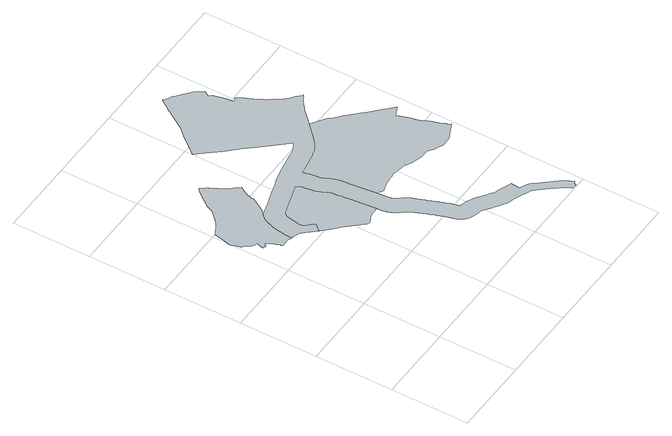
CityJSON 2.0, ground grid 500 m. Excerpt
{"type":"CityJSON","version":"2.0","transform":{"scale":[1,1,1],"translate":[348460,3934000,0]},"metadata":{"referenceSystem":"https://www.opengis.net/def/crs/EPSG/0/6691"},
"CityObjects":{
"object1":{"type":"GenericCityObject","attributes":{"function":"1","validFromType":"3","custodian":"神奈川県","notificationNumber":"神奈川県告示第446号","prefecture":"14","city":"14150","floorAreaRate":0.8},"geometry":[{"type":"MultiSurface","lod":"1","boundaries":[[[0,1,2,3,4,5,6,7,8,9,10,11,12,13,14,15,16,17,18,19,20,21,22,23,24,25,26,27,28,29,30,31,32,33,34,35,36,37,38,39,40,41,42,43,44,45,46,47,48,49,50,51,52,53,54,55,56,57,58,59,60,61,62,63,64,65,66,67,68,69,70,71,72,73,74,75,76,77,78,79,80,81,82,83,84,85,86,87,88,89,90,91,92,93,94,95,96,97,98,99,100,101,102,103,104,105,106,107,108,109,110,111,112,113,114,115,116,117]]]}]},
"object2":{"type":"GenericCityObject","attributes":{"function":"3","validFromType":"3","custodian":"神奈川県","notificationNumber":"神奈川県告示第446号","prefecture":"14","city":"14150","floorAreaRate":1.5},"geometry":[{"type":"MultiSurface","lod":"1","boundaries":[[[118,119,120,121,122,123,124,125,126,127,128,129,130,131,132,133,134,135,136,137,138,139,140,141,142,143,144,145,146,147,148,149,150,151,152,153,154,155,156,157,158,159,160,161,162,163,164,165,166,167,168,169,170,171,172,173,174,175,176,177,178,179,180,181,182,183,184,185,186,187,188,189,190,191,192,193,194,195,196,197,198,199,200,201,202,203,204,205,206,207,208]]]}]},
"object3":{"type":"GenericCityObject","attributes":{"function":"5","validFromType":"3","custodian":"神奈川県","notificationNumber":"神奈川県告示第11号","prefecture":"14","city":"14150","floorAreaRate":2},"geometry":[{"type":"MultiSurface","lod":"1","boundaries":[[[209,210,211,212,213,214,215,216,217,218,219,220,221,222,223,224,225,226,227,228,229,230,231,232,233,234,235,236,237,238,239,240,241,242,243,244,245,246,247,248,249,250,251,252,253,254,56,55,54,53,52,51,50,49,48,47,46,45,44,43,42,41,40,255,256,257,258,259,260,261,194,193,192,191,190,189,188,187,186,185,184,183,182,181,180,179,178,177,176,175,174,173,172,171,170,169,168,167,166,165,164,163,162,161,160,159,158,157,156,155,154,153,152,151,150,149,148,147,146,145,144,143,142,141,140,139,138,137,136,135,134,133,132,131,130,129,128,127,262,263,264,265,266,267,268,269,270,271,272,273,274,275,276,277,278,279,280,281,282,283,284,285,286,287,288,289,290,291,292,293,294,295,296,297,298,299,300,301,302,303,304,305,306,307,308,309,310,311,312,313,314,315,316,317,318,319,320,321,322,323,324,325,326,327,328,329,330,331,332,333,334,335,336,337,338,339,340,341,342,343,344,345,346,347,348,349,350,351,352,353,354,355,356,357,358,359,360,361,362,363,364,365,366,367,368,369,370,371,372,373,374,375,376,377,378,379,380,381,382,383,384,385,386,387,388,389,390,391,392,393,394,395,396,397,398,399,400,401,402,403,404,405,406,407,408,409,410,411,412,413,414,415,416,417,418,419,420,421,422,423,424,425,426,427,428,429,430,431,432,433,434,435,436,437,438,439,440,441,442,443,444,445,446,447,448,449,450,451,452,453,454,455,456,457,458,459,460,461,462,463,464,465,466,467,468,469,470,471,472,473,474,475,476,477,478,479,480,481,482,483,484,485,486,487,488,489,490,491,492,493,494,495,496,497,498,499,500,501,502,503,504,505,506,507,508,509,510,511,512,513,514,515,516,517,518,519,520,521,522,523,524,525,526,527,528,529,530,531,532]]]}]},
"object4":{"type":"GenericCityObject","attributes":{"function":"3","validFromType":"3","custodian":"神奈川県","notificationNumber":"神奈川県告示第446号","prefecture":"14","city":"14150","floorAreaRate":1.5},"geometry":[{"type":"MultiSurface","lod":"1","boundaries":[[[533,534,535,536,537,538,539,540,541,542,543,544,545,546,547,548,549,550,551,552,553,554,555,556,557,558,559,470,469,468,467,466,465,464,463,462,461,460,459,458,457,456,455,454,453,452,451,450,449,448,447,446,445,444,443,442,441,440,439,438,437,436,435,434,433,432,431,430,429,428,427,426,425,424,423,422,421,420,419,418,417,416,415,414,413,412,560,561,562,563,564,565,566,567,568,569,570,571,572,573,574,575,576,577,578,579,580,581,582,583,584,585,586,587,588,589,590,591,592,593,594,595,596,597,598,599,600,601,602,603,604,605,606,607]]]}]}
},
"vertices":[
[10,1362,0],[15,1342,0],[19,1330,0],[22,1325,0],[24,1322,0],[28,1319,0],[33,1316,0],[38,1312,0],[42,1307,0],[46,1303,0],[50,1298,0],[56,1286,0],[59,1280,0],[60,1279,0],[69,1273,0],[75,1270,0],[94,1265,0],[89,1254,0],[80,1236,0],[82,1217,0],[94,1216,0],[97,1211,0],[111,1232,0],[113,1234,0],[115,1228,0],[128,1212,0],[135,1199,0],[143,1168,0],[151,1147,0],[152,1144,0],[154,1140,0],[156,1137,0],[158,1135,0],[161,1134,0],[164,1133,0],[170,1132,0],[203,1133,0],[208,1133,0],[213,1132,0],[228,1125,0],[232,1124,0],[232,1139,0],[232,1146,0],[233,1160,0],[234,1165,0],[238,1187,0],[244,1229,0],[250,1259,0],[252,1268,0],[257,1280,0],[259,1287,0],[265,1304,0],[267,1310,0],[272,1319,0],[278,1329,0],[286,1341,0],[303,1360,0],[308,1365,0],[312,1368,0],[324,1377,0],[348,1412,0],[383,1469,0],[384,1471,0],[384,1476,0],[384,1490,0],[386,1499,0],[391,1514,0],[396,1529,0],[399,1534,0],[410,1552,0],[425,1579,0],[419,1586,0],[409,1597,0],[400,1609,0],[388,1623,0],[380,1633,0],[377,1637,0],[372,1645,0],[369,1648,0],[359,1665,0],[355,1671,0],[353,1674,0],[346,1687,0],[340,1699,0],[339,1701,0],[334,1713,0],[323,1733,0],[318,1740,0],[298,1766,0],[290,1776,0],[273,1760,0],[224,1696,0],[204,1670,0],[197,1662,0],[190,1650,0],[187,1637,0],[180,1623,0],[172,1612,0],[157,1594,0],[137,1575,0],[120,1559,0],[109,1549,0],[76,1526,0],[74,1525,0],[49,1513,0],[39,1507,0],[31,1503,0],[27,1502,0],[25,1501,0],[26,1493,0],[11,1431,0],[7,1414,0],[3,1395,0],[3,1392,0],[3,1387,0],[3,1382,0],[4,1377,0],[7,1368,0],
[578,826,0],[592,833,0],[607,841,0],[616,844,0],[628,847,0],[645,848,0],[657,849,0],[663,848,0],[677,850,0],[686,850,0],[683,880,0],[677,939,0],[675,954,0],[674,967,0],[667,1029,0],[667,1036,0],[664,1058,0],[663,1073,0],[662,1081,0],[660,1098,0],[658,1115,0],[658,1119,0],[657,1123,0],[656,1129,0],[654,1133,0],[653,1138,0],[651,1144,0],[648,1152,0],[643,1161,0],[643,1163,0],[638,1172,0],[635,1177,0],[632,1185,0],[627,1195,0],[625,1201,0],[624,1205,0],[621,1212,0],[620,1220,0],[617,1231,0],[616,1238,0],[615,1243,0],[614,1257,0],[611,1282,0],[611,1287,0],[610,1290,0],[609,1294,0],[608,1298,0],[607,1300,0],[603,1306,0],[591,1327,0],[527,1307,0],[481,1293,0],[417,1272,0],[400,1267,0],[392,1264,0],[386,1262,0],[385,1261,0],[381,1259,0],[378,1256,0],[377,1255,0],[370,1246,0],[368,1243,0],[361,1221,0],[356,1192,0],[352,1169,0],[349,1154,0],[349,1145,0],[349,1137,0],[353,1125,0],[359,1117,0],[370,1104,0],[401,1067,0],[393,1059,0],[385,1052,0],[378,1045,0],[372,1036,0],[365,1024,0],[400,986,0],[415,970,0],[450,943,0],[472,919,0],[475,914,0],[494,896,0],[505,885,0],[519,868,0],[528,857,0],[533,854,0],[555,829,0],[556,829,0],[561,825,0],[571,823,0],
[963,2168,0],[931,2215,0],[904,2239,0],[882,2259,0],[854,2280,0],[831,2298,0],[819,2305,0],[806,2311,0],[797,2317,0],[783,2327,0],[778,2322,0],[751,2280,0],[735,2256,0],[710,2218,0],[676,2164,0],[645,2119,0],[628,2100,0],[592,2061,0],[580,2046,0],[559,2021,0],[527,1982,0],[502,1952,0],[553,1895,0],[616,1823,0],[695,1737,0],[740,1686,0],[855,1556,0],[883,1528,0],[877,1522,0],[872,1518,0],[859,1509,0],[844,1502,0],[828,1496,0],[815,1493,0],[785,1488,0],[770,1485,0],[744,1481,0],[689,1472,0],[660,1466,0],[618,1455,0],[573,1443,0],[542,1433,0],[478,1413,0],[454,1405,0],[396,1387,0],[358,1375,0],[247,1121,0],[266,1115,0],[277,1111,0],[284,1109,0],[293,1108,0],[302,1093,0],[312,1080,0],[689,819,0],[691,810,0],[692,805,0],[693,797,0],[695,789,0],[697,781,0],[699,776,0],[704,766,0],[706,761,0],[708,758,0],[708,757,0],[714,747,0],[716,745,0],[719,740,0],[721,738,0],[728,729,0],[734,720,0],[741,712,0],[743,709,0],[756,692,0],[758,689,0],[761,684,0],[764,678,0],[775,654,0],[783,635,0],[785,629,0],[789,619,0],[792,610,0],[798,597,0],[802,585,0],[806,574,0],[813,558,0],[818,544,0],[820,539,0],[821,536,0],[824,529,0],[828,518,0],[832,507,0],[835,499,0],[840,482,0],[843,470,0],[845,464,0],[849,448,0],[855,430,0],[862,417,0],[868,407,0],[874,398,0],[880,390,0],[886,383,0],[892,379,0],[901,373,0],[914,367,0],[927,362,0],[950,355,0],[977,347,0],[987,344,0],[997,338,0],[1017,325,0],[1036,310,0],[1048,300,0],[1067,286,0],[1082,277,0],[1097,267,0],[1109,261,0],[1122,256,0],[1135,251,0],[1166,240,0],[1192,230,0],[1240,211,0],[1255,204,0],[1265,199,0],[1274,193,0],[1291,175,0],[1322,137,0],[1343,113,0],[1372,78,0],[1384,62,0],[1388,55,0],[1402,34,0],[1410,18,0],[1412,12,0],[1419,12,0],[1430,11,0],[1437,9,0],[1440,9,0],[1442,10,0],[1445,15,0],[1452,31,0],[1463,30,0],[1457,42,0],[1450,58,0],[1440,74,0],[1432,87,0],[1425,98,0],[1415,111,0],[1398,132,0],[1364,172,0],[1328,214,0],[1318,227,0],[1307,236,0],[1291,247,0],[1274,256,0],[1254,265,0],[1255,303,0],[1255,313,0],[1258,321,0],[1236,329,0],[1177,351,0],[1159,357,0],[1149,362,0],[1140,367,0],[1135,371,0],[1127,377,0],[1108,391,0],[1089,406,0],[1072,418,0],[1051,432,0],[1037,440,0],[1019,448,0],[1002,455,0],[968,463,0],[958,467,0],[954,469,0],[953,473,0],[950,490,0],[946,504,0],[943,513,0],[940,523,0],[937,533,0],[925,567,0],[913,597,0],[902,624,0],[893,648,0],[890,659,0],[873,703,0],[863,731,0],[857,741,0],[854,747,0],[847,758,0],[839,768,0],[831,779,0],[823,789,0],[812,802,0],[809,806,0],[806,811,0],[804,813,0],[803,818,0],[802,820,0],[800,834,0],[799,842,0],[792,909,0],[778,1039,0],[777,1054,0],[775,1067,0],[772,1094,0],[773,1098,0],[773,1105,0],[772,1118,0],[771,1134,0],[767,1153,0],[766,1156,0],[762,1169,0],[758,1183,0],[749,1202,0],[746,1208,0],[741,1217,0],[737,1223,0],[734,1229,0],[730,1237,0],[730,1239,0],[729,1243,0],[727,1248,0],[726,1254,0],[725,1262,0],[725,1269,0],[722,1298,0],[721,1299,0],[720,1309,0],[719,1315,0],[718,1318,0],[714,1336,0],[712,1343,0],[708,1350,0],[704,1357,0],[747,1364,0],[752,1364,0],[754,1365,0],[789,1370,0],[793,1371,0],[796,1371,0],[799,1372,0],[842,1380,0],[847,1381,0],[848,1381,0],[849,1382,0],[857,1383,0],[863,1385,0],[876,1390,0],[881,1392,0],[887,1393,0],[906,1402,0],[922,1411,0],[938,1422,0],[942,1424,0],[956,1435,0],[960,1439,0],[1019,1496,0],[1057,1533,0],[1058,1534,0],[1078,1553,0],[1141,1614,0],[1168,1636,0],[1172,1640,0],[1187,1650,0],[1208,1666,0],[1223,1674,0],[1230,1678,0],[1238,1682,0],[1237,1683,0],[1235,1684,0],[1226,1691,0],[1222,1696,0],[1204,1714,0],[1201,1717,0],[1196,1723,0],[1188,1718,0],[1180,1730,0],[1159,1750,0],[1151,1759,0],[1144,1767,0],[1130,1787,0],[1126,1792,0],[1115,1809,0],[1110,1817,0],[1108,1819,0],[1100,1831,0],[1099,1834,0],[1093,1843,0],[1088,1852,0],[1086,1856,0],[1080,1866,0],[1073,1877,0],[1072,1880,0],[1068,1888,0],[1066,1892,0],[1064,1896,0],[1059,1905,0],[1054,1913,0],[1053,1916,0],[1051,1919,0],[1050,1922,0],[1047,1933,0],[1045,1940,0],[1043,1944,0],[1039,1952,0],[1037,1956,0],[1035,1960,0],[1033,1965,0],[1030,1970,0],[1028,1974,0],[1027,1976,0],[1014,1993,0],[1003,1988,0],[988,1984,0],[984,2013,0],[982,2027,0],[978,2049,0],[971,2077,0],[962,2111,0],[947,2131,0],[968,2162,0],
[1443,840,0],[1484,859,0],[1473,873,0],[1469,888,0],[1454,925,0],[1442,964,0],[1435,981,0],[1415,1023,0],[1408,1051,0],[1403,1081,0],[1397,1096,0],[1374,1162,0],[1392,1168,0],[1421,1182,0],[1436,1190,0],[1405,1221,0],[1377,1249,0],[1354,1271,0],[1308,1312,0],[1289,1332,0],[1266,1357,0],[1238,1387,0],[1203,1417,0],[1175,1442,0],[1150,1468,0],[1100,1505,0],[1061,1531,0],[797,909,0],[806,907,0],[820,897,0],[825,895,0],[831,895,0],[837,896,0],[852,901,0],[861,904,0],[869,907,0],[889,911,0],[896,913,0],[909,914,0],[929,916,0],[935,915,0],[944,915,0],[949,916,0],[956,918,0],[962,921,0],[968,922,0],[981,920,0],[988,918,0],[996,916,0],[1008,914,0],[1026,911,0],[1037,909,0],[1046,908,0],[1055,905,0],[1079,892,0],[1114,878,0],[1136,873,0],[1159,864,0],[1169,861,0],[1181,860,0],[1216,859,0],[1227,859,0],[1233,857,0],[1239,852,0],[1247,846,0],[1258,837,0],[1266,832,0],[1291,820,0],[1317,808,0],[1326,806,0],[1331,806,0],[1351,808,0],[1366,809,0],[1372,810,0],[1378,811,0]
]}
